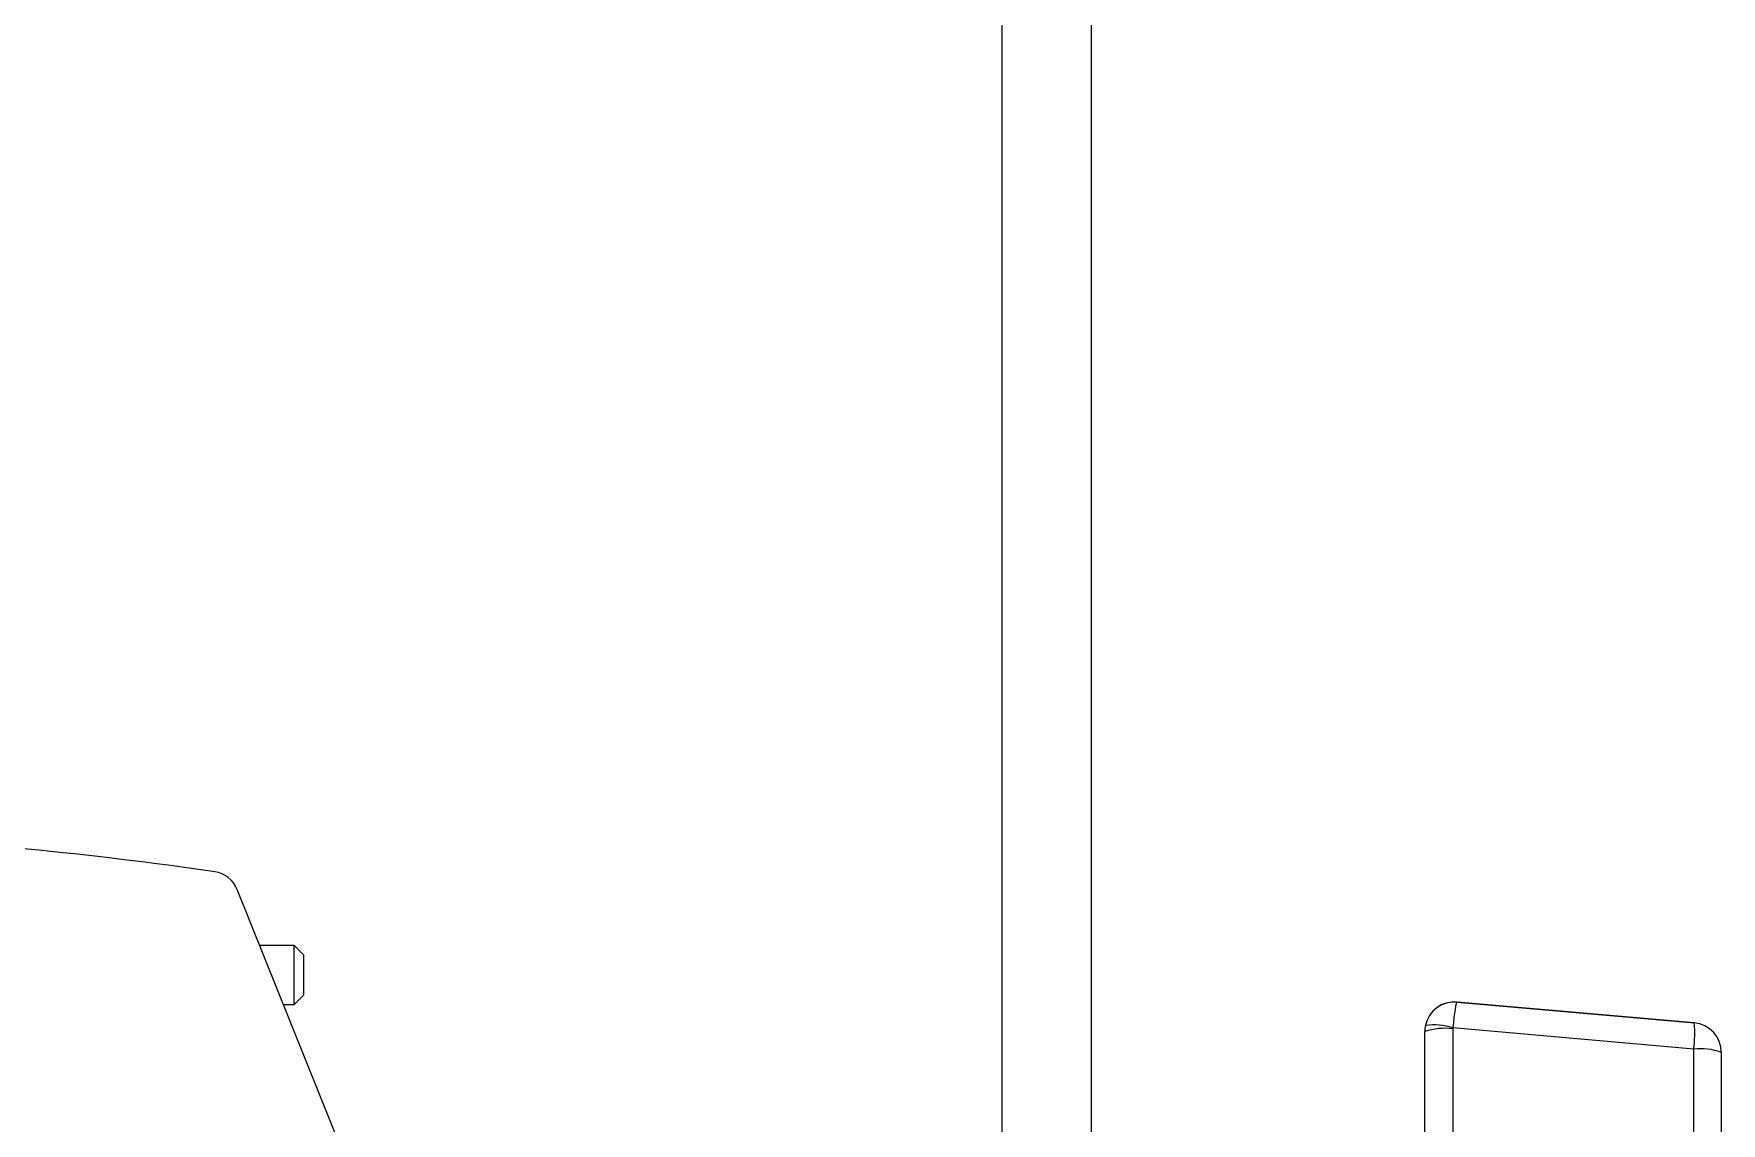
# Model space of a CAD drawing. Extents: x 12.1 to 108.7, y 1 to 80.4.
# Drawn here: x 48.526 to 52.084, y 35.582 to 37.879 of the extents above; entities that cross this region are included whole.
import ezdxf

# ---------------------------------------------------------------- set-up
doc = ezdxf.new("R2010")
doc.units = 0
doc.header["$MEASUREMENT"] = 0
doc.linetypes.add('SLD-Solid', pattern=[0])
doc.layers.add('OBJECT', color=7, linetype='CONTINUOUS')

msp = doc.modelspace()

# ---------------------------------------------------------------- linework, layer by layer
at = {"layer": 'OBJECT', "linetype": 'SLD-Solid', "lineweight": 15}
for p, q in [((50.5678, 34.44), (50.5678, 40.2083)), ((50.7558, 34.1989), (50.7558, 40.2083)), ((49.1874, 35.4954), (48.9544, 36.0749)), ((49.0746, 35.8319), (49.0746, 35.9569)), ((49.0946, 35.9369), (49.0946, 35.8519)), ((51.5268, 35.8374), (52.0268, 35.7936)), ((52.0268, 35.7937), (51.5268, 35.8374)), ((51.5268, 35.8374), (51.5268, 35.8374)), ((51.4588, 35.7751), (51.4588, 35.7752)), ((51.4588, 34.8297), (51.4588, 35.7751)), ((51.4588, 34.9684), (51.4588, 35.7683)), ((51.5176, 35.7813), (51.5176, 34.6498)), ((52.0257, 35.7384), (51.5178, 35.7829)), ((52.0268, 35.7936), (52.0268, 35.7937)), ((52.0257, 34.6498), (52.0257, 35.7384)), ((52.0838, 35.7314), (52.0838, 34.6427)), ((52.0838, 35.7314), (52.0838, 35.7314))]:
    msp.add_line(p, q, dxfattribs=at)
for centre, radius, start, end in [((47.7451, 28.1967), 8, 81.64584, 87.34566), ((48.8987, 36.0525), 0.06, 21.905, 81.6458), ((51.5213, 35.7752), 0.0625, 168.1899, 179.9999), ((51.5213, 35.7751), 0.0625, 168.19, 180.0001), ((51.5024, 35.6437), 0.1384, 83.6772, 108.3569), ((51.4785, 35.6665), 0.1228, 71.3586, 98.623), ((51.5251, 35.7813), 0.0075, 168.1904, 180.0007), ((51.8055, 35.7704), 0.2225, 351.7426, 6.0008), ((52.0213, 35.7314), 0.0625, 0, 85), ((52.0213, 35.7314), 0.0625, 0, 85), ((52.0393, 35.6076), 0.1315, 70.223, 95.9544)]:
    msp.add_arc(centre, radius, start, end, dxfattribs=at)
for centre, major_axis, ratio, start_param, end_param in [((51.5213, 35.7752), (-0.0422, 0.0461), 0.999978, 5.453814, 6.905753), ((51.5213, 35.7751), (0.0461, 0.0422), 0.999978, 0.742105, 2.194044), ((51.5213, 35.7751), (0.0054, 0.0623), 0.067121, 0.000172, 1.452112)]:
    msp.add_ellipse(centre, major_axis=major_axis, ratio=ratio, start_param=start_param, end_param=end_param, dxfattribs=at)
for points in [[(49.0746, 35.9569), (49.0018, 35.9569)], [(49.0946, 35.9369), (49.0746, 35.9569)], [(49.0521, 35.8319), (49.0746, 35.8319)], [(49.0746, 35.8319), (49.0946, 35.8519)]]:
    msp.add_open_spline(points, degree=1, dxfattribs=at)

doc.saveas('drawing.dxf')
